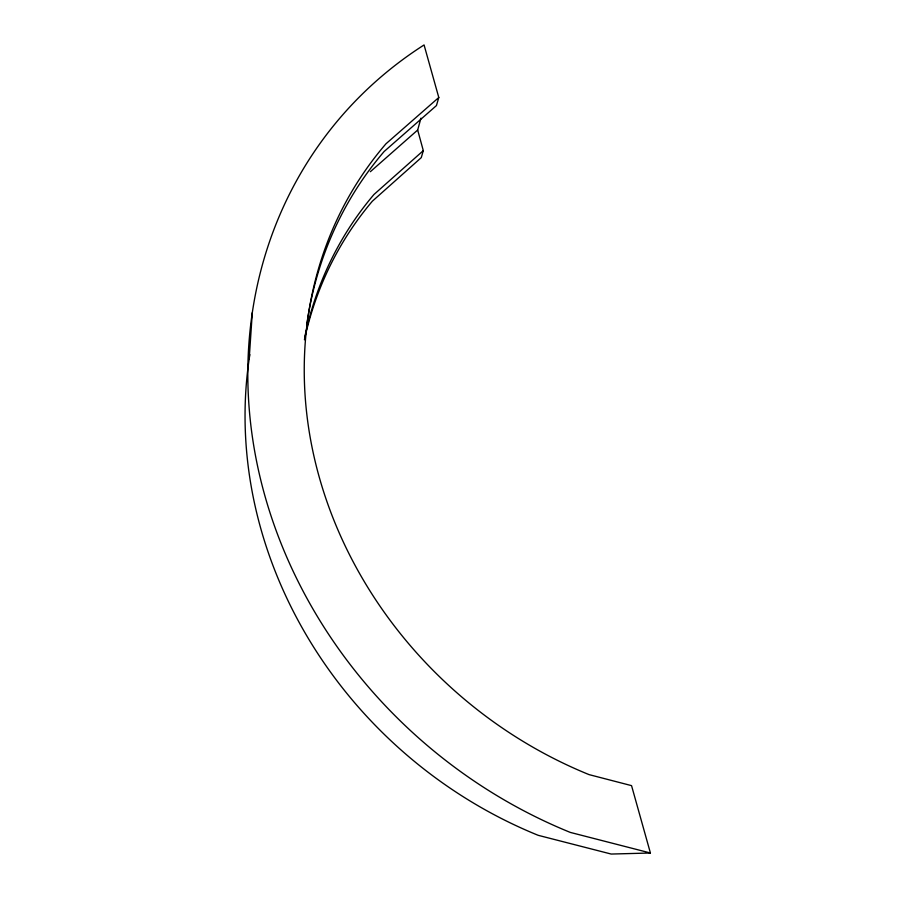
<?xml version="1.0" encoding="UTF-8"?>
<svg xmlns="http://www.w3.org/2000/svg" width="899" height="899" viewBox="0 0 899 899"><rect width="100%" height="100%" fill="white"/><g stroke="black" fill="none" stroke-linecap="round" stroke-linejoin="round"><path stroke-width="1.35" d="M249.192 358.802L252.304 312.638M304.424 339.788A384.412 346.149 40.1 0 1 372.366 201.185L421.271 157.628L423.305 150.639L417.675 130.029L420.946 118.162M438.791 97.508L385.963 143.795A418.968 372.107 39.4 0 0 589.07 774.623L631.548 785.636L650.415 853.005L570.292 832.407A474.425 421.811 39.6 0 1 255.327 454.793A474.425 421.811 39.6 0 1 424.07 44.95L438.791 97.508L436.442 105.576L384.131 151.504A414.304 368.657 39.5 0 0 306.66 325.472M423.305 150.639L373.95 194.51A388.413 349.205 40 0 0 304.772 337.08M370.343 171.709L417.675 130.029M650.415 853.005L611.185 854.05L538.198 835.317A435.195 392.234 40.3 0 1 249.843 354.588"/></g></svg>
